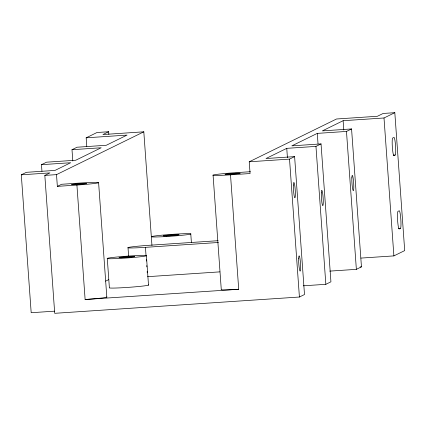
<?xml version="1.0" encoding="UTF-8"?>
<svg xmlns="http://www.w3.org/2000/svg" width="426" height="426" viewBox="0 0 426 426"><rect width="100%" height="100%" fill="white"/><g stroke="black" fill="none" stroke-linecap="round" stroke-linejoin="round"><path stroke-width="0.64" d="M86.782 146.432L86.164 137.816L96.974 132.513L108.651 131.735L108.843 134.387M41.95 171.305L41.476 164.676L46.562 162.178L75.764 160.235L101.196 147.763L71.999 149.712L72.803 160.98M71.999 149.712L77.085 147.215L106.282 145.271L127.044 135.095L86.164 137.816M108.651 131.735L102.932 134.541L143.812 131.82L151.954 245.44M54.597 311.166L31.183 312.721L21.3 174.814L26.385 172.322L55.002 170.416L70.679 162.732L41.476 164.676M303.28 285.814L325.842 284.312L330.927 281.815L321.044 143.908L315.959 146.4L286.757 148.344L266 158.525L294.611 156.619L304.499 294.531L299.414 297.023L54.714 313.312L44.831 175.405L49.917 172.908L21.3 174.814M44.831 175.405L56.509 174.628L143.812 131.82M56.509 174.628L57.35 186.364L61.61 184.277L81.174 182.972A19.729 0.895 -4.1 0 1 98.608 182.711L106.814 297.151M230.509 174.836L238.709 289.27A19.729 0.895 -4.1 0 1 221.275 289.531L213.075 175.097A19.729 0.895 -4.1 0 0 230.509 174.836L250.073 173.536L249.231 161.795L336.529 118.992L377.409 116.271L383.134 113.465L394.817 112.688L404.7 250.595L393.89 255.898L360.923 258.092M329.82 271.112L356.365 269.349L361.45 266.852L351.567 128.945L346.476 131.437L317.279 133.381L291.842 145.852L321.044 143.908M394.817 112.688L384.007 117.986L343.127 120.707L322.365 130.888L351.567 128.945M249.231 161.795L289.526 159.116L294.611 156.619M105.659 281.133L108.646 279.669M395.216 155.016L393.943 155.639A8.834 0.985 86.2 0 1 392.362 147.3A8.834 0.985 86.2 0 1 392.681 138.029L393.954 137.406A8.834 0.985 86.2 0 1 395.541 145.745A8.834 0.985 86.2 0 1 395.216 155.016L393.267 155.144M400.472 228.368L399.205 228.991A8.834 0.985 86.2 0 1 397.618 220.657A8.834 0.985 86.2 0 1 397.943 211.387L399.21 210.763A8.834 0.985 86.2 0 1 400.797 219.097A8.834 0.985 86.2 0 1 400.472 228.368L398.528 228.501M250.419 171.705L234.769 172.748A19.729 0.895 -4.1 0 0 213.075 175.097M57.35 186.364L76.914 185.06A19.729 0.895 -4.1 0 0 98.608 182.711M218.059 240.701L149.702 245.248A19.729 0.895 -4.1 0 0 128.008 247.597L128.615 256.074M128.008 247.597A19.729 0.895 -4.1 0 0 145.442 247.341L218.442 242.479M147.545 276.682L219.885 271.868M360.124 266.942L361.45 266.852M76.914 185.06L85.12 299.494L238.709 289.27M384.007 117.986L393.89 255.898M346.476 131.437L356.365 269.349M343.127 120.707L343.793 129.989M317.279 133.381L318.041 143.988M315.959 146.4L325.842 284.312M289.526 159.116L299.414 297.023M286.757 148.344L287.422 157.631M190.789 234.012A19.729 0.895 -4.1 0 1 159.596 236.872A19.729 0.895 -4.1 0 1 163.286 235.061A19.729 0.895 -4.1 0 1 190.789 234.012L191.396 242.49M146.406 255.776A19.729 0.895 -4.1 0 1 115.217 258.635A19.729 0.895 -4.1 0 1 118.902 256.825A19.729 0.895 -4.1 0 1 146.406 255.776L148.509 285.116M145.442 247.341L146.049 255.818M146.331 259.727L146.422 261.031M146.752 265.595L146.842 266.9M147.172 271.463L147.263 272.768M107.277 258.38L109.381 287.72A19.729 0.895 -4.1 0 0 129.387 287.284A19.729 0.895 -4.1 0 0 148.392 284.893M106.697 296.922A19.729 0.895 -4.1 0 1 85.12 299.494M351.839 177.898A7.657 0.852 86.2 0 0 353.122 190.481A7.657 0.852 86.2 0 0 353.463 180.64A7.657 0.852 86.2 0 0 351.839 177.898M321.316 192.866A7.657 0.852 86.2 0 0 322.599 205.444A7.657 0.852 86.2 0 0 322.945 195.603A7.657 0.852 86.2 0 0 321.316 192.866M298.669 258.39A7.657 0.852 86.2 0 0 299.957 270.973A7.657 0.852 86.2 0 0 300.298 261.133A7.657 0.852 86.2 0 0 298.669 258.39M293.413 185.038A7.657 0.852 86.2 0 0 294.696 197.616A7.657 0.852 86.2 0 0 295.042 187.781A7.657 0.852 86.2 0 0 293.413 185.038M228.128 174.394A7.657 0.346 -4.1 0 0 240.232 173.286A7.657 0.346 -4.1 0 0 229.555 173.696A7.657 0.346 -4.1 0 0 228.128 174.394M74.534 184.618A7.657 0.346 -4.1 0 0 86.638 183.51A7.657 0.346 -4.1 0 0 75.966 183.92A7.657 0.346 -4.1 0 0 74.534 184.618M122.156 257.703A7.95 0.362 -4.1 0 0 134.728 256.553A7.95 0.362 -4.1 0 0 123.641 256.974A7.95 0.362 -4.1 0 0 122.156 257.703M166.539 235.945A7.95 0.362 -4.1 0 0 179.106 234.79A7.95 0.362 -4.1 0 0 168.025 235.216A7.95 0.362 -4.1 0 0 166.539 235.945"/></g></svg>
